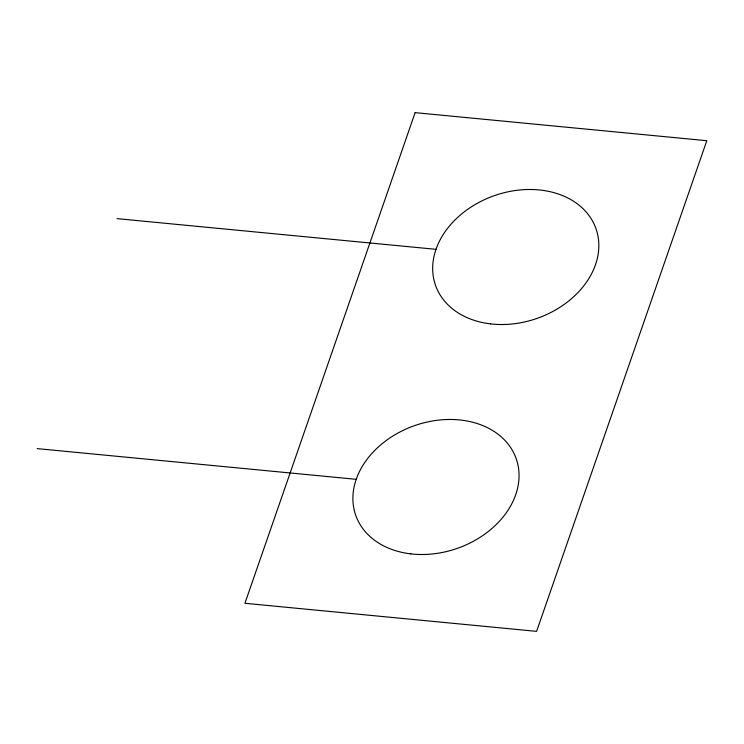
<?xml version="1.0" encoding="UTF-8"?>
<svg xmlns="http://www.w3.org/2000/svg" width="744" height="744" viewBox="0 0 744 744"><rect width="100%" height="100%" fill="white"/><g stroke="black" fill="none" stroke-linecap="round" stroke-linejoin="round"><path stroke-width="1.12" d="M116.985 218.634L436.003 249.333M37.2 448.623L356.218 479.322M415.124 112.642L244.925 603.291L536.601 631.358L706.8 140.709L415.124 112.642M490.594 323.882A85.076 64.979 -19.5 0 0 596.902 231.589A85.076 64.979 -19.5 0 0 459.764 215.537A85.076 64.979 -19.5 0 0 490.594 323.882M410.818 553.871A85.076 64.979 -19.5 0 0 517.126 461.587A85.076 64.979 -19.5 0 0 379.979 445.526A85.076 64.979 -19.5 0 0 410.818 553.871"/></g></svg>
